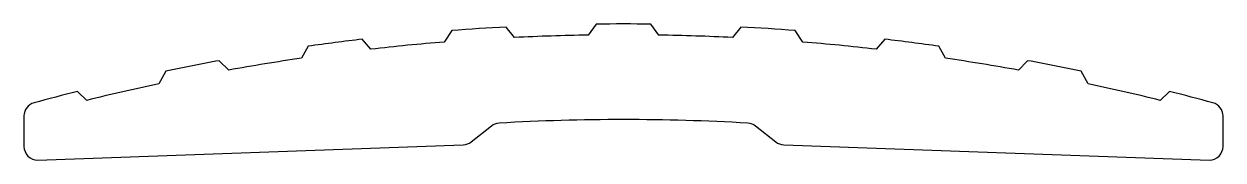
# Model space of a CAD drawing. Extents: x 151.3 to 195.3, y 233.3 to 238.3.
import ezdxf

# ---------------------------------------------------------------- set-up
doc = ezdxf.new("R2010")
doc.units = 0
doc.layers.add('ANA', color=220, linetype='CONTINUOUS')

msp = doc.modelspace()

# ---------------------------------------------------------------- linework, layer by layer
at = {"layer": 'ANA', "color": 7}
msp.add_lwpolyline([(168.457, 234.512, -0.154874), (168.739, 234.62, -0.029015), (177.862, 234.62, -0.154874), (178.144, 234.512), (178.885, 233.922, 0.16054), (179.179, 233.813), (194.801, 233.252, 0.414214), (195.301, 233.752), (195.301, 234.871, 0.338171), (194.932, 235.354, 0.005022), (193.336, 235.772), (192.995, 235.445, 0.008306), (190.348, 236.055), (190.101, 236.517, 0.006103), (188.132, 236.903), (187.79, 236.558, 0.008264), (185.122, 236.993), (184.872, 237.434, 0.006086), (182.888, 237.691), (182.569, 237.325, 0.008264), (179.879, 237.587), (179.601, 238.01, 0.006086), (177.605, 238.14), (177.3, 237.755, 0.008257), (174.601, 237.842), (174.306, 238.246, 0.006115), (172.296, 238.246), (172.001, 237.842, 0.008257), (169.302, 237.755), (168.997, 238.14, 0.006086), (167.001, 238.01), (166.723, 237.587, 0.008264), (164.033, 237.325), (163.713, 237.691, 0.006086), (161.73, 237.434), (161.479, 236.993, 0.008264), (158.812, 236.558), (158.469, 236.903, 0.006103), (156.501, 236.517), (156.253, 236.055, 0.008306), (153.606, 235.445), (153.266, 235.772, 0.005022), (151.669, 235.354, 0.338171), (151.301, 234.871), (151.301, 233.752, 0.414214), (151.801, 233.252), (167.423, 233.813, 0.16054), (167.716, 233.922)], format="xyb", close=True, dxfattribs=at)

doc.saveas('drawing.dxf')
